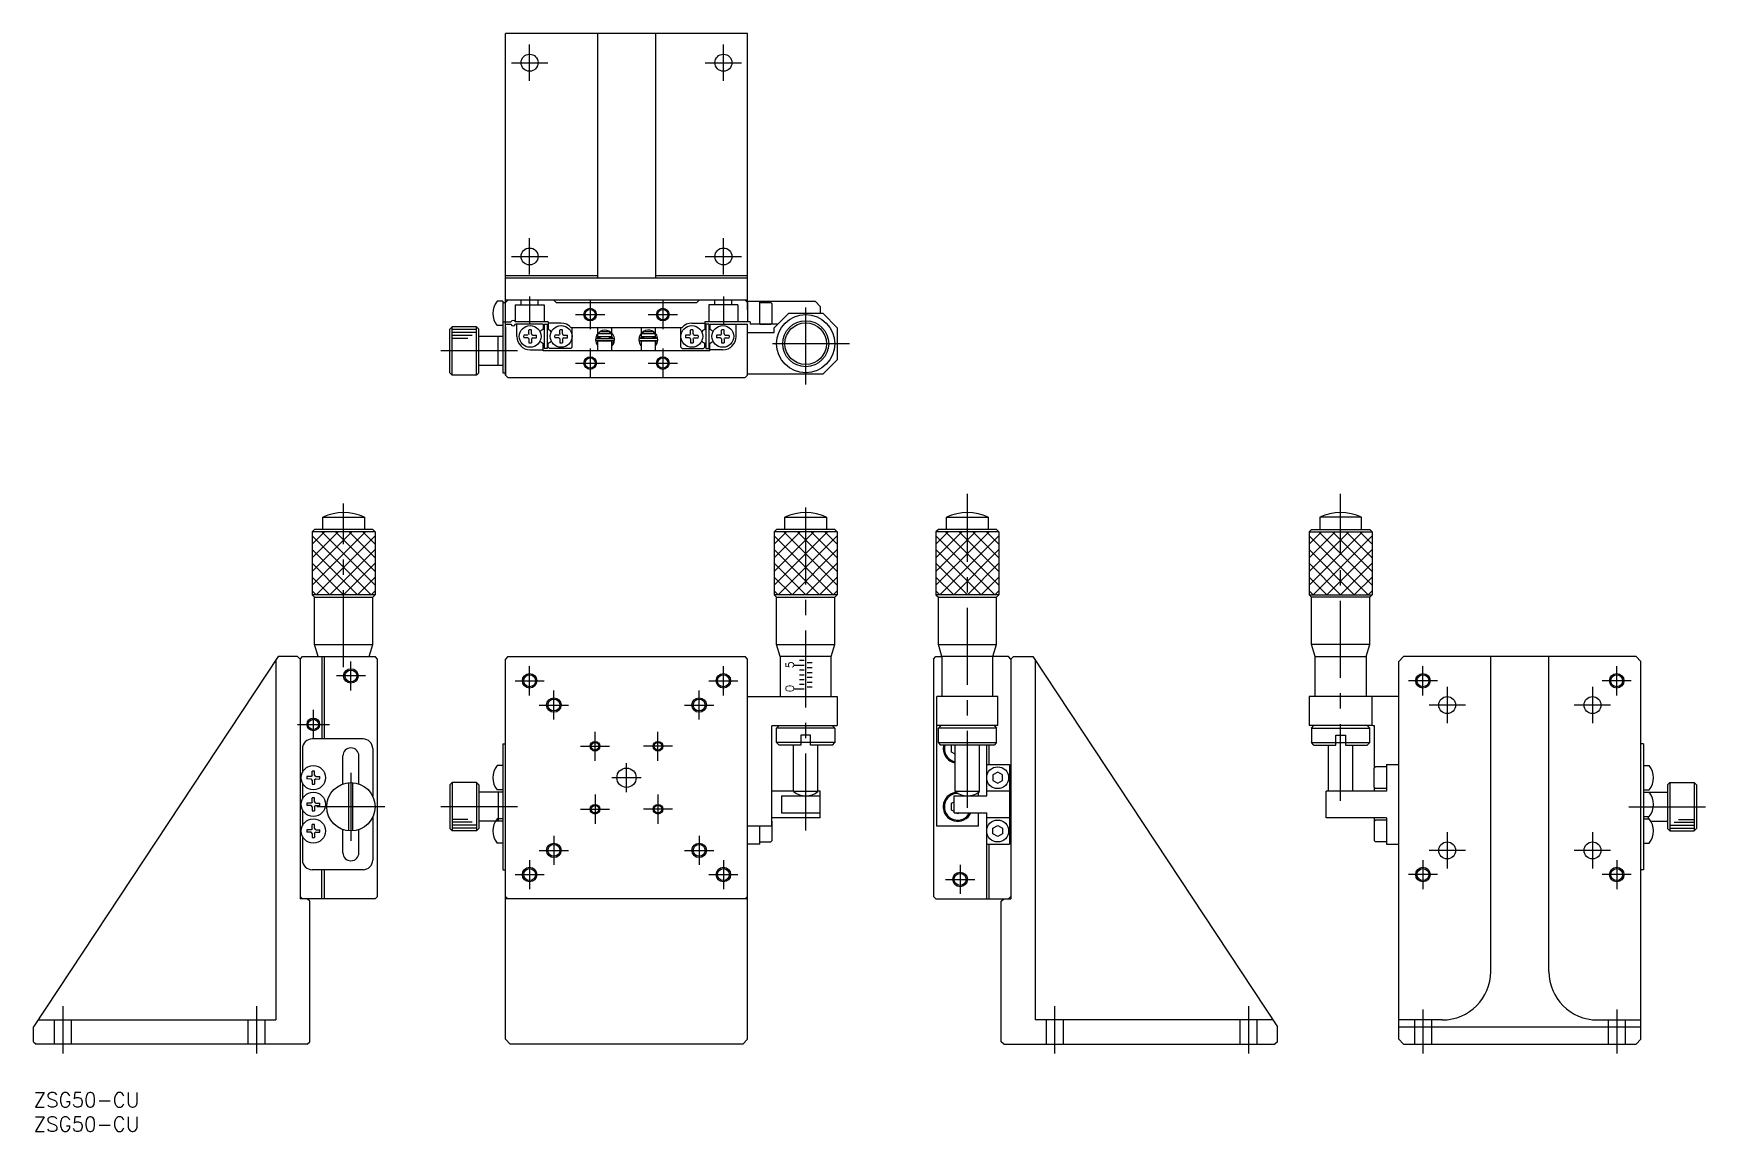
# Model space of a CAD drawing. Extents: x 0 to 347, y -8 to 219.
import ezdxf

# ---------------------------------------------------------------- set-up
doc = ezdxf.new("R2010")
doc.units = 0
doc.header["$LTSCALE"] = 0.5
doc.linetypes.add('CENTER', pattern=[50.8, 31.75, -6.35, 6.35, -6.35])
doc.linetypes.add('DASHED', pattern=[19.05, 12.7, -6.35])
for name, color, linetype in [('MSM_CENTER', 1, 'CENTER'), ('MSM_CONTINUOUS', 7, 'CONTINUOUS'), ('MSM_DASHED', 4, 'DASHED'), ('MSM_NARROW', 5, 'CONTINUOUS'), ('MSM_PART_NUMBER', 7, 'CONTINUOUS')]:
    doc.layers.add(name, color=color, linetype=linetype)
doc.styles.get("Standard").update_dxf_attribs({"font": 'txt.shx', "height": 3, "bigfont": 'bigfont.shx'})

# ---------------------------------------------------------------- blocks, each defined once
blk = doc.blocks.new('*U3')
at = {"layer": 'MSM_PART_NUMBER'}
blk.add_text('ZSG50-CU', height=3, dxfattribs=at).set_placement((0, -3))
blk = doc.blocks.new('*U4')
at = {"layer": 'MSM_PART_NUMBER'}
blk.add_text('ZSG50-CU', height=3, dxfattribs=at).set_placement((0, -8))

msp = doc.modelspace()

# ---------------------------------------------------------------- linework, layer by layer
at = {"layer": 'MSM_CENTER'}
for p, q in [((102.4, 208.84), (102.4, 216.34)), ((142.4, 208.84), (142.4, 216.34)), ((98.65, 212.59), (106.15, 212.59)), ((138.65, 212.59), (146.15, 212.59)), ((102.4, 168.84), (102.4, 176.34)), ((142.4, 168.84), (142.4, 176.34)), ((98.65, 172.59), (106.15, 172.59)), ((138.65, 172.59), (146.15, 172.59)), ((102.4, 164.35), (102.4, 158.6)), ((114.9, 163.59), (114.9, 157.59)), ((129.9, 163.59), (129.9, 157.59)), ((142.4, 164.35), (142.4, 158.6)), ((111.9, 160.59), (117.9, 160.59)), ((126.9, 160.59), (132.9, 160.59)), ((159.4, 146.19), (159.4, 162.63)), ((99.92, 153.09), (82.03, 153.09)), ((114.9, 153.59), (114.9, 147.59)), ((129.9, 153.59), (129.9, 147.59)), ((168.45, 154.59), (150.93, 154.59)), ((111.9, 150.59), (117.9, 150.59)), ((126.9, 150.59), (132.9, 150.59)), ((64, 87.83), (64, 121.57)), ((159.4, 54.1), (159.4, 123.58)), ((192.78, 58.78), (192.78, 123.58)), ((269.83, 60.21), (269.83, 123.58)), ((65.5, 83), (65.5, 89)), ((102.4, 82), (102.4, 88)), ((142.4, 82), (142.4, 88)), ((286.83, 82), (286.83, 88)), ((326.83, 82), (326.83, 88)), ((68.5, 86), (62.5, 86)), ((99.4, 85), (105.4, 85)), ((139.4, 85), (145.4, 85)), ((289.83, 85), (283.83, 85)), ((291.83, 83.75), (291.83, 76.25)), ((321.83, 83.75), (321.83, 76.25)), ((329.83, 85), (323.83, 85)), ((104.4, 80), (110.4, 80)), ((107.4, 77), (107.4, 83)), ((134.4, 80), (140.4, 80)), ((137.4, 77), (137.4, 83)), ((295.58, 80), (288.08, 80)), ((325.58, 80), (318.08, 80)), ((57.75, 73), (57.75, 79)), ((54.45, 76), (61.05, 76)), ((115.9, 68.5), (115.9, 74.5)), ((128.9, 68.5), (128.9, 74.5)), ((112.9, 71.5), (118.9, 71.5)), ((131.9, 71.5), (125.9, 71.5)), ((65.5, 66), (65.5, 52)), ((122.4, 62), (122.4, 68)), ((125.4, 65), (119.4, 65)), ((115.9, 61.5), (115.9, 55.5)), ((128.9, 61.5), (128.9, 55.5)), ((72.5, 59), (58.5, 59)), ((99.92, 59), (82.03, 59)), ((112.9, 58.5), (118.9, 58.5)), ((131.9, 58.5), (125.9, 58.5)), ((329.31, 59), (347.2, 59)), ((107.4, 53), (107.4, 47)), ((137.4, 53), (137.4, 47)), ((291.83, 53.75), (291.83, 46.25)), ((321.83, 53.75), (321.83, 46.25)), ((104.4, 50), (110.4, 50)), ((134.4, 50), (140.4, 50)), ((295.58, 50), (288.08, 50)), ((325.58, 50), (318.08, 50)), ((102.4, 48), (102.4, 42)), ((142.4, 48), (142.4, 42)), ((191.28, 47), (191.28, 41)), ((286.83, 48), (286.83, 42)), ((326.83, 48), (326.83, 42)), ((99.4, 45), (105.4, 45)), ((139.4, 45), (145.4, 45)), ((188.28, 44), (194.28, 44)), ((289.83, 45), (283.83, 45)), ((329.83, 45), (323.83, 45)), ((6, 17.85), (6, 8.09)), ((46, 17.85), (46, 8.09)), ((210.78, 17.85), (210.78, 8.09)), ((250.78, 17.85), (250.78, 8.09)), ((286.83, 17.12), (286.83, 8.09)), ((326.83, 17.12), (326.83, 8.09))]:
    msp.add_line(p, q, dxfattribs=at)
at = {"layer": 'MSM_CONTINUOUS'}
for p, q in [((97.4, 161.59), (97.4, 218.59)), ((147.4, 218.59), (97.4, 218.59)), ((116.4, 218.59), (116.4, 168.09)), ((128.4, 218.59), (128.4, 168.09)), ((147.4, 161.59), (147.4, 218.59)), ((116.4, 168.59), (97.4, 168.59)), ((147.4, 168.09), (97.4, 168.09)), ((147.4, 168.59), (128.4, 168.59)), ((96.9, 163.34), (95.67, 163.34)), ((96.9, 163.34), (96.9, 148.59)), ((147.4, 163.59), (97.4, 163.59)), ((97.9, 163.59), (97.4, 163.09)), ((107.4, 163.59), (107.9, 163.09)), ((137.4, 163.59), (136.9, 163.09)), ((146.9, 163.59), (147.4, 163.09)), ((161.4, 163.29), (147.4, 163.29)), ((147.4, 163.29), (147.4, 159.09)), ((149.9, 158.59), (149.9, 163.29)), ((162.4, 162.29), (161.4, 163.29)), ((96.9, 163.09), (97.4, 163.09)), ((97.4, 159.09), (97.4, 163.09)), ((107.9, 163.09), (136.9, 163.09)), ((149.9, 163.09), (152.2, 163.09)), ((152.5, 162.79), (152.2, 163.09)), ((152.5, 158.89), (152.5, 162.79)), ((152.9, 157.89), (155.9, 160.89)), ((155.9, 160.89), (162.9, 160.89)), ((162.4, 162.29), (162.4, 160.89)), ((165.9, 157.89), (162.9, 160.89)), ((86.4, 158.09), (85.9, 157.59)), ((85.9, 148.59), (85.9, 157.59)), ((86.4, 148.09), (86.4, 158.09)), ((91.4, 158.09), (86.4, 158.09)), ((91.4, 148.09), (91.4, 158.09)), ((91.9, 157.59), (91.4, 158.09)), ((91.9, 148.59), (91.9, 157.59)), ((96.9, 158.34), (95.67, 158.34)), ((96.9, 159.09), (98.54, 159.09)), ((97.4, 148.09), (97.4, 159.09)), ((97.4, 158.59), (98.54, 158.59)), ((97.4, 158.09), (97.4, 148.09)), ((106.2, 159.09), (99.45, 159.09)), ((105.2, 158.59), (99.45, 158.59)), ((99.75, 156.09), (99.75, 158.59)), ((102.01, 156.36), (101.17, 156.35)), ((102.22, 156.59), (102.15, 156.42)), ((102.22, 156.59), (102.24, 157.41)), ((102.77, 156.59), (102.76, 157.41)), ((102.77, 156.59), (102.84, 156.42)), ((102.98, 156.36), (102.84, 156.42)), ((102.98, 156.36), (103.82, 156.35)), ((105.2, 158.59), (105.2, 157.5)), ((105.4, 158.59), (105.4, 153.59)), ((105.4, 158.59), (106, 158.59)), ((106, 158.59), (106, 153.59)), ((106.2, 159.09), (106.2, 157.5)), ((108.9, 158.84), (106.2, 158.84)), ((108.41, 156.36), (107.57, 156.35)), ((108.41, 156.36), (108.55, 156.42)), ((108.62, 156.59), (108.55, 156.42)), ((108.62, 156.59), (108.64, 157.41)), ((109.17, 156.59), (109.16, 157.41)), ((109.17, 156.59), (109.24, 156.42)), ((109.38, 156.36), (109.24, 156.42)), ((109.38, 156.36), (110.22, 156.35)), ((133.82, 157.89), (110.98, 157.89)), ((111.2, 153.89), (111.2, 157.89)), ((116.4, 157.89), (116.4, 156.09)), ((116.97, 157.1), (116.4, 156.58)), ((119.4, 156.59), (116.4, 156.59)), ((116.45, 156.59), (116.98, 157.09)), ((116.98, 157.09), (118.81, 157.09)), ((118.81, 157.09), (119.34, 156.59)), ((119.4, 156.74), (119.4, 157.89)), ((119.4, 156.74), (119.4, 156.74)), ((119.4, 156.74), (119.4, 156.74)), ((119.4, 156.09), (119.4, 156.59)), ((125.4, 157.89), (125.4, 156.67)), ((125.4, 156.67), (125.4, 156.67)), ((125.4, 156.67), (125.4, 156.67)), ((128.4, 156.59), (125.4, 156.59)), ((125.4, 156.59), (125.4, 156.09)), ((125.45, 156.59), (125.98, 157.09)), ((125.98, 157.09), (127.81, 157.09)), ((127.81, 157.09), (128.34, 156.59)), ((128.4, 156.69), (128.4, 157.89)), ((128.4, 156.69), (128.4, 156.69)), ((128.4, 156.09), (128.4, 156.59)), ((133.6, 153.89), (133.6, 157.89)), ((135.41, 156.36), (134.57, 156.35)), ((135.41, 156.36), (135.55, 156.42)), ((135.62, 156.59), (135.55, 156.42)), ((135.62, 156.59), (135.64, 157.41)), ((135.9, 158.84), (138.6, 158.84)), ((136.17, 156.59), (136.16, 157.41)), ((136.17, 156.59), (136.24, 156.42)), ((136.38, 156.36), (136.24, 156.42)), ((136.38, 156.36), (137.22, 156.35)), ((147.9, 159.09), (138.6, 159.09)), ((138.6, 159.09), (138.6, 157.5)), ((138.8, 158.59), (138.8, 153.59)), ((139.4, 158.59), (138.8, 158.59)), ((139.4, 158.59), (139.4, 153.59)), ((139.6, 158.59), (147.4, 158.59)), ((139.6, 158.59), (139.6, 157.5)), ((141.81, 156.36), (140.97, 156.35)), ((141.81, 156.36), (141.95, 156.42)), ((142.02, 156.59), (141.95, 156.42)), ((142.02, 156.59), (142.04, 157.41)), ((142.57, 156.59), (142.56, 157.41)), ((142.57, 156.59), (142.64, 156.42)), ((142.78, 156.36), (142.64, 156.42)), ((142.78, 156.36), (143.62, 156.35)), ((145.05, 156.09), (145.05, 158.59)), ((147.4, 148.09), (147.4, 158.59)), ((147.4, 156.89), (152.9, 156.89)), ((147.9, 159.09), (147.9, 158.59)), ((153.6, 158.59), (147.9, 158.59)), ((149.9, 158.59), (152.2, 158.59)), ((152.5, 158.89), (152.2, 158.59)), ((152.9, 156.89), (152.9, 157.89)), ((165.9, 157.89), (165.9, 151.29)), ((96.9, 156.09), (91.9, 156.09)), ((95.9, 150.09), (95.9, 156.09)), ((102.01, 155.81), (101.17, 155.83)), ((102.01, 155.81), (102.15, 155.75)), ((102.22, 155.59), (102.15, 155.75)), ((102.22, 155.59), (102.24, 154.76)), ((102.5, 153.34), (105.2, 153.34)), ((102.77, 155.59), (102.76, 154.76)), ((102.77, 155.59), (102.84, 155.75)), ((102.98, 155.81), (102.84, 155.75)), ((102.98, 155.81), (103.82, 155.83)), ((105.2, 153.09), (105.2, 154.67)), ((139.6, 153.09), (105.2, 153.09)), ((106, 153.59), (105.4, 153.59)), ((106.2, 153.89), (106.2, 154.67)), ((106.5, 153.59), (106.2, 153.89)), ((110.9, 153.59), (106.5, 153.59)), ((108.41, 155.81), (107.57, 155.83)), ((108.41, 155.81), (108.55, 155.75)), ((108.62, 155.59), (108.55, 155.75)), ((108.62, 155.59), (108.64, 154.76)), ((109.17, 155.59), (109.16, 154.76)), ((109.17, 155.59), (109.24, 155.75)), ((109.38, 155.81), (109.24, 155.75)), ((109.38, 155.81), (110.22, 155.83)), ((110.9, 153.59), (111.2, 153.89)), ((116.01, 155.4), (116.02, 155.3)), ((116.15, 154.72), (116.15, 154.72)), ((116.15, 154.72), (116.15, 154.71)), ((116.15, 154.71), (116.15, 154.71)), ((116.15, 154.71), (116.15, 154.71)), ((116.15, 154.71), (116.15, 154.71)), ((116.15, 154.71), (116.15, 154.71)), ((116.15, 154.71), (116.15, 154.7)), ((116.15, 154.7), (116.15, 154.7)), ((116.15, 154.7), (116.17, 154.66)), ((116.17, 154.66), (116.17, 154.66)), ((116.17, 154.66), (116.17, 154.66)), ((116.17, 154.66), (116.17, 154.66)), ((116.17, 154.66), (116.19, 154.6)), ((119.71, 155.62), (116.21, 155.62)), ((116.21, 155.22), (119.71, 155.22)), ((116.4, 156.09), (119.4, 156.09)), ((119.4, 155.09), (116.4, 155.09)), ((116.4, 155.09), (116.4, 153.09)), ((116.42, 155.62), (116.56, 156.09)), ((116.45, 155.09), (116.42, 155.22)), ((116.48, 155.89), (116.9, 155.89)), ((116.56, 155.09), (116.81, 155.22)), ((116.9, 156.09), (116.9, 155.62)), ((116.9, 155.22), (116.9, 155.09)), ((118.9, 155.62), (118.9, 156.09)), ((118.9, 155.89), (119.4, 155.89)), ((118.9, 155.09), (118.9, 155.22)), ((119.11, 155.22), (119.36, 155.09)), ((119.36, 156.09), (119.5, 155.62)), ((119.4, 155.89), (119.4, 156.01)), ((119.4, 153.09), (119.4, 155.09)), ((119.4, 155.02), (119.4, 154.84)), ((119.41, 154.79), (119.4, 154.8)), ((119.4, 154.8), (119.4, 154.8)), ((119.75, 154.65), (119.4, 154.79)), ((119.4, 154.1), (119.75, 154.66)), ((119.42, 154.78), (119.41, 154.79)), ((119.41, 154.79), (119.41, 154.79)), ((119.43, 154.78), (119.42, 154.78)), ((119.44, 154.77), (119.43, 154.78)), ((119.45, 154.76), (119.44, 154.77)), ((119.46, 154.76), (119.45, 154.76)), ((119.47, 154.75), (119.46, 154.76)), ((119.49, 154.75), (119.47, 154.75)), ((119.5, 154.74), (119.49, 154.75)), ((119.51, 154.73), (119.5, 154.74)), ((119.53, 154.73), (119.51, 154.73)), ((119.54, 154.72), (119.53, 154.73)), ((119.56, 154.71), (119.54, 154.72)), ((119.57, 154.71), (119.56, 154.71)), ((119.59, 154.7), (119.57, 154.71)), ((119.6, 154.7), (119.59, 154.7)), ((119.61, 154.69), (119.6, 154.7)), ((119.63, 154.69), (119.61, 154.69)), ((119.64, 154.68), (119.63, 154.69)), ((119.65, 154.68), (119.64, 154.68)), ((119.67, 154.67), (119.65, 154.68)), ((119.68, 154.67), (119.67, 154.67)), ((119.69, 154.66), (119.68, 154.67)), ((119.7, 154.66), (119.69, 154.66)), ((119.71, 154.66), (119.7, 154.66)), ((119.72, 154.66), (119.71, 154.66)), ((119.73, 154.66), (119.72, 154.66)), ((119.73, 154.65), (119.73, 154.66)), ((119.74, 154.65), (119.73, 154.65)), ((119.76, 155.19), (119.74, 155.23)), ((119.74, 155.23), (119.74, 155.23)), ((119.75, 154.65), (119.74, 154.65)), ((119.75, 154.66), (119.91, 155.4)), ((119.75, 154.66), (119.77, 154.69)), ((119.76, 154.66), (119.75, 154.66)), ((119.75, 154.66), (119.75, 154.66)), ((119.75, 154.66), (119.75, 154.65)), ((119.75, 154.65), (119.75, 154.65)), ((119.77, 155.16), (119.76, 155.19)), ((119.78, 155.13), (119.77, 155.16)), ((119.77, 154.69), (119.78, 154.72)), ((119.79, 155.1), (119.78, 155.13)), ((119.78, 154.72), (119.79, 154.75)), ((119.8, 155.06), (119.79, 155.1)), ((119.79, 154.75), (119.8, 154.79)), ((119.8, 155.03), (119.8, 155.06)), ((119.81, 154.99), (119.8, 155.03)), ((119.8, 154.82), (119.81, 154.86)), ((119.8, 154.79), (119.8, 154.82)), ((119.81, 154.96), (119.81, 154.99)), ((119.81, 154.92), (119.81, 154.96)), ((119.81, 154.89), (119.81, 154.92)), ((119.81, 154.86), (119.81, 154.89)), ((124.96, 155.41), (124.96, 155.31)), ((125.09, 154.73), (125.09, 154.73)), ((125.09, 154.73), (125.09, 154.72)), ((125.09, 154.72), (125.09, 154.72)), ((125.09, 154.72), (125.09, 154.72)), ((125.09, 154.72), (125.09, 154.72)), ((125.09, 154.72), (125.09, 154.72)), ((125.09, 154.72), (125.09, 154.72)), ((125.09, 154.72), (125.09, 154.71)), ((125.09, 154.71), (125.11, 154.67)), ((125.11, 154.68), (125.11, 154.67)), ((125.11, 154.67), (125.11, 154.67)), ((125.11, 154.67), (125.11, 154.67)), ((125.11, 154.67), (125.11, 154.67)), ((125.11, 154.67), (125.14, 154.62)), ((128.65, 155.64), (125.15, 155.64)), ((125.15, 155.24), (128.65, 155.24)), ((125.37, 155.64), (125.5, 156.09)), ((125.39, 155.09), (125.37, 155.24)), ((125.4, 155.07), (125.39, 155.09)), ((125.4, 156.09), (128.4, 156.09)), ((128.4, 155.09), (125.4, 155.09)), ((125.4, 155.09), (125.4, 153.09)), ((125.42, 155.89), (125.9, 155.89)), ((125.5, 155.09), (125.76, 155.24)), ((125.9, 156.09), (125.9, 155.64)), ((125.9, 155.24), (125.9, 155.09)), ((127.9, 155.64), (127.9, 156.09)), ((127.9, 155.89), (128.4, 155.89)), ((127.9, 155.09), (127.9, 155.24)), ((128.05, 155.24), (128.31, 155.09)), ((128.31, 156.09), (128.44, 155.64)), ((128.4, 153.09), (128.4, 155.09)), ((128.41, 154.77), (128.4, 154.77)), ((128.69, 154.66), (128.4, 154.76)), ((128.4, 154.18), (128.7, 154.67)), ((128.42, 154.76), (128.41, 154.77)), ((128.43, 154.75), (128.42, 154.76)), ((128.45, 154.75), (128.43, 154.75)), ((128.46, 154.74), (128.45, 154.75)), ((128.48, 154.73), (128.46, 154.74)), ((128.49, 154.73), (128.48, 154.73)), ((128.5, 154.72), (128.49, 154.73)), ((128.52, 154.72), (128.5, 154.72)), ((128.53, 154.71), (128.52, 154.72)), ((128.55, 154.7), (128.53, 154.71)), ((128.56, 154.7), (128.55, 154.7)), ((128.58, 154.69), (128.56, 154.7)), ((128.59, 154.69), (128.58, 154.69)), ((128.6, 154.68), (128.59, 154.69)), ((128.62, 154.68), (128.6, 154.68)), ((128.63, 154.68), (128.62, 154.68)), ((128.64, 154.67), (128.63, 154.68)), ((128.65, 154.67), (128.64, 154.67)), ((128.66, 154.67), (128.65, 154.67)), ((128.67, 154.67), (128.66, 154.67)), ((128.68, 154.67), (128.67, 154.67)), ((128.68, 154.66), (128.68, 154.67)), ((128.69, 154.66), (128.68, 154.66)), ((128.7, 155.2), (128.69, 155.24)), ((128.69, 155.24), (128.69, 155.24)), ((128.7, 154.67), (128.69, 154.67)), ((128.69, 154.67), (128.69, 154.67)), ((128.69, 154.67), (128.69, 154.66)), ((128.7, 154.67), (128.85, 155.41)), ((128.71, 155.17), (128.7, 155.2)), ((128.7, 154.67), (128.71, 154.7)), ((128.7, 154.67), (128.7, 154.67)), ((128.72, 155.14), (128.71, 155.17)), ((128.71, 154.7), (128.72, 154.73)), ((128.73, 155.11), (128.72, 155.14)), ((128.72, 154.73), (128.73, 154.76)), ((128.74, 155.07), (128.73, 155.11)), ((128.73, 154.76), (128.74, 154.8)), ((128.75, 155.04), (128.74, 155.07)), ((128.74, 154.83), (128.75, 154.87)), ((128.74, 154.8), (128.74, 154.83)), ((128.75, 155), (128.75, 155.04)), ((128.75, 154.97), (128.75, 155)), ((128.75, 154.94), (128.75, 154.97)), ((128.75, 154.9), (128.75, 154.94)), ((128.75, 154.87), (128.75, 154.9)), ((133.9, 153.59), (133.6, 153.89)), ((133.9, 153.59), (138.3, 153.59)), ((135.41, 155.81), (134.57, 155.83)), ((135.41, 155.81), (135.55, 155.75)), ((135.62, 155.59), (135.55, 155.75)), ((135.62, 155.59), (135.64, 154.76)), ((136.17, 155.59), (136.16, 154.76)), ((136.17, 155.59), (136.24, 155.75)), ((136.38, 155.81), (136.24, 155.75)), ((136.38, 155.81), (137.22, 155.83)), ((138.6, 153.89), (138.3, 153.59)), ((138.6, 153.89), (138.6, 154.67)), ((138.8, 153.59), (139.4, 153.59)), ((139.6, 153.09), (139.6, 154.67)), ((142.3, 153.34), (139.6, 153.34)), ((141.81, 155.81), (140.97, 155.83)), ((141.81, 155.81), (141.95, 155.75)), ((142.02, 155.59), (141.95, 155.75)), ((142.02, 155.59), (142.04, 154.76)), ((142.57, 155.59), (142.56, 154.76)), ((142.57, 155.59), (142.64, 155.75)), ((142.78, 155.81), (142.64, 155.75)), ((142.78, 155.81), (143.62, 155.83)), ((96.9, 150.09), (91.9, 150.09)), ((165.9, 151.29), (162.9, 148.29)), ((85.9, 148.59), (86.4, 148.09)), ((91.4, 148.09), (86.4, 148.09)), ((91.4, 148.09), (91.9, 148.59)), ((96.9, 148.59), (97.4, 148.59)), ((97.4, 148.09), (97.9, 147.59)), ((97.9, 147.59), (146.9, 147.59)), ((147.4, 148.09), (146.9, 147.59)), ((162.9, 148.29), (147.4, 148.29)), ((59.7, 116.25), (59.7, 118.75)), ((59.7, 118.75), (68.3, 118.75)), ((68.3, 118.75), (68.3, 116.25)), ((155.1, 118.75), (163.7, 118.75)), ((155.1, 116.25), (155.1, 118.75)), ((163.7, 118.75), (163.7, 116.25)), ((188.48, 118.75), (197.08, 118.75)), ((188.48, 116.25), (188.48, 118.75)), ((197.08, 118.75), (197.08, 116.25)), ((274.13, 118.75), (265.53, 118.75)), ((265.53, 118.75), (265.53, 116.25)), ((274.13, 116.25), (274.13, 118.75)), ((58, 116.25), (57.5, 115.75)), ((57.5, 115.75), (57.5, 102.75)), ((70.5, 115.75), (57.5, 115.75)), ((70, 116.25), (58, 116.25)), ((70.5, 115.75), (70, 116.25)), ((70.5, 115.75), (70.5, 102.75)), ((153.4, 116.25), (152.9, 115.75)), ((165.9, 115.75), (152.9, 115.75)), ((152.9, 115.75), (152.9, 102.75)), ((165.4, 116.25), (153.4, 116.25)), ((165.9, 115.75), (165.4, 116.25)), ((165.9, 115.75), (165.9, 102.75)), ((186.78, 116.25), (186.28, 115.75)), ((199.28, 115.75), (186.28, 115.75)), ((186.28, 115.75), (186.28, 102.75)), ((198.78, 116.25), (186.78, 116.25)), ((199.28, 115.75), (198.78, 116.25)), ((199.28, 115.75), (199.28, 102.75)), ((263.33, 115.75), (263.83, 116.25)), ((263.33, 115.75), (263.33, 102.75)), ((263.33, 115.75), (276.33, 115.75)), ((263.83, 116.25), (275.83, 116.25)), ((275.83, 116.25), (276.33, 115.75)), ((276.33, 115.75), (276.33, 102.75)), ((57.5, 102.75), (58, 102.25)), ((70.5, 102.75), (57.5, 102.75)), ((58, 92.5), (58, 102.25)), ((58, 102.25), (70, 102.25)), ((70, 102.25), (70.5, 102.75)), ((70.04, 92.5), (70.04, 102.25)), ((165.9, 102.75), (152.9, 102.75)), ((152.9, 102.75), (153.4, 102.25)), ((153.4, 92.5), (153.4, 102.25)), ((153.4, 102.25), (165.4, 102.25)), ((165.4, 102.25), (165.9, 102.75)), ((165.43, 92.5), (165.43, 102.25)), ((199.28, 102.75), (186.28, 102.75)), ((186.28, 102.75), (186.78, 102.25)), ((186.78, 102.25), (198.78, 102.25)), ((186.78, 92.5), (186.78, 102.25)), ((198.78, 102.25), (199.28, 102.75)), ((198.81, 92.5), (198.81, 102.25)), ((263.83, 102.25), (263.33, 102.75)), ((263.33, 102.75), (276.33, 102.75)), ((263.8, 92.5), (263.8, 102.25)), ((275.83, 102.25), (263.83, 102.25)), ((276.33, 102.75), (275.83, 102.25)), ((275.83, 92.5), (275.83, 102.25)), ((58, 92.5), (70, 92.5)), ((58.75, 90), (58, 92.5)), ((69.25, 90), (70, 92.5)), ((153.4, 92.5), (165.4, 92.5)), ((154.15, 90), (153.4, 92.5)), ((164.65, 90), (165.4, 92.5)), ((186.78, 92.5), (198.78, 92.5)), ((187.53, 90), (186.78, 92.5)), ((198.03, 90), (198.78, 92.5)), ((275.83, 92.5), (263.83, 92.5)), ((264.58, 90), (263.83, 92.5)), ((275.08, 90), (275.83, 92.5)), ((50.5, 90), (0, 13.56)), ((50, 89.24), (50, 15)), ((54.5, 90), (50.5, 90)), ((55, 89.5), (54.5, 90)), ((55, 89.5), (55.5, 90)), ((55, 89.5), (55, 40)), ((55.5, 90), (70.5, 90)), ((59.5, 90), (59.5, 73)), ((60, 90), (60, 73)), ((71, 89.5), (70.5, 90)), ((71, 40.5), (71, 89.5)), ((97.9, 90), (97.4, 89.5)), ((97.4, 40.5), (97.4, 89.5)), ((97.4, 11), (97.4, 89)), ((97.9, 90), (146.9, 90)), ((98.4, 90), (146.4, 90)), ((147.4, 89.5), (146.9, 90)), ((147.4, 40.5), (147.4, 89.5)), ((147.4, 11), (147.4, 89)), ((164.65, 90), (154.15, 90)), ((154.15, 90), (154.15, 81.75)), ((157.1, 88.25), (159.1, 88.25)), ((158.1, 89.25), (159.1, 89.25)), ((158.1, 87.25), (159.1, 87.25)), ((159.4, 81.75), (159.4, 89.75)), ((159.7, 88.75), (160.7, 88.75)), ((159.7, 87.75), (160.7, 87.75)), ((164.65, 81.75), (164.65, 90)), ((185.78, 89.5), (186.28, 90)), ((185.78, 89.5), (185.78, 40.5)), ((186.28, 90), (187.53, 90)), ((198.03, 90), (187.53, 90)), ((187.53, 90), (187.53, 81.75)), ((198.03, 81.75), (198.03, 90)), ((201.28, 90), (198.03, 90)), ((201.78, 89.5), (201.28, 90)), ((201.78, 89.5), (202.28, 90)), ((201.78, 89.5), (201.78, 40)), ((202.28, 90), (206.28, 90)), ((206.28, 90), (256.78, 13.56)), ((206.78, 89.24), (206.78, 15)), ((264.58, 81.75), (264.58, 90)), ((264.58, 90), (275.08, 90)), ((275.08, 90), (275.08, 81.75)), ((281.83, 89), (282.83, 90)), ((281.83, 11), (281.83, 89)), ((330.83, 90), (282.83, 90)), ((300.83, 25), (300.83, 90)), ((312.83, 25), (312.83, 90)), ((330.83, 90), (331.83, 89)), ((331.83, 11), (331.83, 89)), ((158.1, 86.25), (159.1, 86.25)), ((158.1, 85.25), (159.1, 85.25)), ((159.1, 84.25), (158.1, 84.25)), ((159.7, 86.75), (160.7, 86.75)), ((159.7, 85.75), (160.7, 85.75)), ((159.7, 84.75), (160.7, 84.75)), ((159.7, 83.75), (160.7, 83.75)), ((147.4, 81.75), (165.9, 81.75)), ((159.1, 83.25), (157.1, 83.25)), ((165.9, 81.75), (165.9, 75.75)), ((199.08, 81.75), (186.48, 81.75)), ((186.48, 55), (186.48, 81.75)), ((199.08, 75.75), (199.08, 81.75)), ((263.33, 81.75), (263.33, 75.75)), ((281.83, 81.75), (263.33, 81.75)), ((276.33, 75.75), (276.33, 81.75)), ((68, 73), (57.5, 73)), ((152.4, 55), (152.4, 75.71)), ((152.9, 75.75), (165.9, 75.75)), ((153.9, 75.75), (153.4, 75.25)), ((165.4, 75.25), (153.4, 75.25)), ((153.4, 72.25), (153.4, 75.25)), ((158.4, 73.75), (158.4, 71.75)), ((160.4, 73.75), (158.4, 73.75)), ((160.4, 71.75), (160.4, 73.75)), ((165.4, 75.25), (164.9, 75.75)), ((165.4, 75.25), (165.4, 72.25)), ((199.08, 75.75), (186.48, 75.75)), ((187.28, 75.75), (186.78, 75.25)), ((198.78, 75.25), (186.78, 75.25)), ((186.78, 72.25), (186.78, 75.25)), ((198.28, 75.75), (198.78, 75.25)), ((198.78, 72.25), (198.78, 75.25)), ((276.33, 75.75), (263.33, 75.75)), ((263.83, 75.25), (264.33, 75.75)), ((263.83, 75.25), (263.83, 72.25)), ((263.83, 75.25), (275.83, 75.25)), ((268.83, 71.75), (268.83, 73.75)), ((268.83, 73.75), (270.83, 73.75)), ((270.83, 73.75), (270.83, 71.75)), ((275.33, 75.75), (275.83, 75.25)), ((275.83, 72.25), (275.83, 75.25)), ((276.83, 67.05), (276.83, 75.71)), ((55.5, 71), (55.5, 66.09)), ((63.85, 63.65), (63.85, 69.5)), ((67.15, 63.79), (67.15, 69.5)), ((70, 71), (70, 61.18)), ((96.9, 72), (96.9, 46)), ((96.9, 72), (97.4, 72)), ((165.4, 72.25), (153.4, 72.25)), ((153.9, 71.75), (153.4, 72.25)), ((158.4, 71.75), (153.9, 71.75)), ((156.9, 62.13), (156.9, 71.75)), ((164.9, 71.75), (160.4, 71.75)), ((161.9, 62.13), (161.9, 71.75)), ((164.9, 71.75), (165.4, 72.25)), ((186.78, 72.25), (198.78, 72.25)), ((187.28, 71.75), (186.78, 72.25)), ((198.28, 71.75), (187.28, 71.75)), ((189.53, 71.72), (189.58, 71.75)), ((189.53, 70.28), (189.53, 71.72)), ((190.28, 69.85), (189.53, 70.28)), ((190.28, 62.13), (190.28, 71.75)), ((195.28, 62.13), (195.28, 71.75)), ((196.78, 61.25), (196.78, 71.75)), ((197.28, 67.75), (197.28, 71.75)), ((198.78, 72.25), (198.28, 71.75)), ((264.33, 71.75), (263.83, 72.25)), ((263.83, 72.25), (275.83, 72.25)), ((264.33, 71.75), (268.83, 71.75)), ((267.33, 62.25), (267.33, 71.75)), ((270.83, 71.75), (275.33, 71.75)), ((272.33, 62.25), (272.33, 71.75)), ((275.33, 71.75), (275.83, 72.25)), ((332.33, 72), (331.83, 72)), ((332.33, 72), (332.33, 46)), ((57.48, 65.5), (57.49, 66.32)), ((58.02, 65.5), (58.01, 66.32)), ((96.9, 67.5), (95.67, 67.5)), ((196.78, 67.75), (201.48, 67.75)), ((199.03, 66.15), (198.03, 65.58)), ((200.03, 65.58), (199.03, 66.15)), ((201.48, 67.75), (201.48, 51.25)), ((277.03, 67.25), (276.73, 66.95)), ((276.73, 63.05), (276.73, 66.95)), ((279.33, 67.25), (277.03, 67.25)), ((279.33, 67.75), (281.83, 67.75)), ((279.33, 67.75), (279.33, 62.25)), ((332.33, 67.5), (333.55, 67.5)), ((55.5, 63.91), (55.5, 60.59)), ((57.27, 65.27), (56.43, 65.26)), ((57.27, 64.73), (56.43, 64.74)), ((57.27, 65.27), (57.4, 65.33)), ((57.27, 64.73), (57.4, 64.67)), ((57.48, 65.5), (57.4, 65.33)), ((57.48, 64.5), (57.4, 64.67)), ((57.48, 64.5), (57.49, 63.68)), ((58.02, 64.5), (58.01, 63.68)), ((58.02, 65.5), (58.1, 65.33)), ((58.02, 64.5), (58.1, 64.67)), ((58.23, 65.27), (58.1, 65.33)), ((58.23, 64.73), (58.1, 64.67)), ((58.23, 65.27), (59.07, 65.26)), ((58.23, 64.73), (59.07, 64.74)), ((65.1, 54.02), (65.1, 63.98)), ((65.9, 54.02), (65.9, 63.98)), ((85.9, 63.5), (86.4, 64)), ((85.9, 63.5), (85.9, 54.5)), ((91.4, 64), (86.4, 64)), ((86.4, 64), (86.4, 54)), ((91.4, 64), (91.4, 54)), ((91.4, 64), (91.9, 63.5)), ((91.9, 63.5), (91.9, 54.5)), ((96.9, 62.5), (95.67, 62.5)), ((198.03, 65.58), (198.03, 64.42)), ((198.03, 64.42), (199.03, 63.85)), ((199.03, 63.85), (200.03, 64.42)), ((200.03, 64.42), (200.03, 65.58)), ((276.73, 63.05), (277.03, 62.75)), ((276.83, 62.25), (276.83, 62.95)), ((279.33, 62.75), (277.03, 62.75)), ((332.33, 62.5), (333.55, 62.5)), ((337.83, 64), (337.33, 63.5)), ((337.33, 63.5), (337.33, 54.5)), ((337.83, 64), (342.83, 64)), ((337.83, 64), (337.83, 54)), ((343.33, 63.5), (342.83, 64)), ((342.83, 64), (342.83, 54)), ((343.33, 63.5), (343.33, 54.5)), ((57.27, 59.77), (56.43, 59.76)), ((57.27, 59.23), (56.43, 59.24)), ((57.27, 59.77), (57.4, 59.83)), ((57.27, 59.23), (57.4, 59.17)), ((57.48, 60), (57.4, 59.83)), ((57.48, 59), (57.4, 59.17)), ((57.48, 60), (57.49, 60.82)), ((58.02, 60), (58.01, 60.82)), ((58.02, 60), (58.1, 59.83)), ((58.02, 59), (58.1, 59.17)), ((58.23, 59.77), (58.1, 59.83)), ((58.23, 59.23), (58.1, 59.17)), ((58.23, 59.77), (59.07, 59.76)), ((58.23, 59.23), (59.07, 59.24)), ((96.9, 62), (91.9, 62)), ((95.9, 62), (95.9, 56)), ((156.9, 62.25), (152.4, 62.25)), ((154.4, 61.25), (162.4, 61.25)), ((154.4, 61.25), (154.4, 57.75)), ((161.9, 62.13), (156.9, 62.13)), ((162.4, 62.25), (161.9, 62.25)), ((162.4, 56.75), (162.4, 62.25)), ((189.53, 59.72), (190.03, 60.01)), ((189.53, 58.28), (189.53, 59.72)), ((190.03, 61.25), (196.78, 61.25)), ((190.03, 57.75), (190.03, 61.25)), ((195.28, 62.13), (190.28, 62.13)), ((195.08, 61.25), (195.08, 61.98)), ((201.48, 62.25), (196.78, 62.25)), ((266.83, 56.75), (266.83, 62.25)), ((279.33, 62.25), (266.83, 62.25)), ((332.33, 62), (337.33, 62)), ((332.33, 62), (333.55, 62)), ((55.5, 58.41), (55.5, 55.09)), ((57.48, 59), (57.49, 58.18)), ((58.02, 59), (58.01, 58.18)), ((70, 56.82), (70, 48)), ((96.9, 56), (91.9, 56)), ((96.9, 56.5), (95.67, 56.5)), ((162.4, 56.75), (152.4, 56.75)), ((152.4, 56.05), (152.5, 55.95)), ((152.5, 52.05), (152.5, 55.95)), ((154.4, 57.75), (162.4, 57.75)), ((190.03, 57.99), (189.53, 58.28)), ((190.03, 57.75), (196.78, 57.75)), ((190.78, 57.56), (190.44, 57.75)), ((191.11, 57.75), (190.78, 57.56)), ((195.08, 55), (195.08, 57.75)), ((196.78, 40), (196.78, 57.75)), ((201.48, 56.75), (196.78, 56.75)), ((279.33, 56.75), (266.83, 56.75)), ((276.73, 55.95), (277.03, 56.25)), ((276.73, 55.95), (276.73, 52.05)), ((276.83, 56.05), (276.83, 56.75)), ((279.33, 56.25), (277.03, 56.25)), ((279.33, 56.75), (279.33, 51.25)), ((332.33, 57), (333.55, 57)), ((332.33, 56.5), (333.55, 56.5)), ((333.33, 57), (333.33, 56.5)), ((333.9, 56), (337.33, 56)), ((55.5, 52.91), (55.5, 48)), ((57.27, 54.27), (56.43, 54.26)), ((57.27, 53.73), (56.43, 53.74)), ((57.27, 54.27), (57.4, 54.33)), ((57.27, 53.73), (57.4, 53.67)), ((57.48, 54.5), (57.4, 54.33)), ((57.48, 53.5), (57.4, 53.67)), ((57.48, 54.5), (57.49, 55.32)), ((57.48, 53.5), (57.49, 52.68)), ((58.02, 54.5), (58.01, 55.32)), ((58.02, 53.5), (58.01, 52.68)), ((58.02, 54.5), (58.1, 54.33)), ((58.02, 53.5), (58.1, 53.67)), ((58.23, 54.27), (58.1, 54.33)), ((58.23, 53.73), (58.1, 53.67)), ((58.23, 54.27), (59.07, 54.26)), ((58.23, 53.73), (59.07, 53.74)), ((63.85, 49.5), (63.85, 54.35)), ((67.15, 49.5), (67.15, 54.21)), ((86.4, 54), (85.9, 54.5)), ((91.4, 54), (86.4, 54)), ((91.9, 54.5), (91.4, 54)), ((152.4, 55), (147.4, 55)), ((149.9, 51.25), (149.9, 55)), ((195.08, 55), (186.48, 55)), ((198.03, 54.58), (199.03, 55.15)), ((198.03, 53.42), (198.03, 54.58)), ((199.03, 52.85), (198.03, 53.42)), ((199.03, 55.15), (200.03, 54.58)), ((200.03, 53.42), (199.03, 52.85)), ((200.03, 54.58), (200.03, 53.42)), ((337.33, 54.5), (337.83, 54)), ((337.83, 54), (342.83, 54)), ((342.83, 54), (343.33, 54.5)), ((96.9, 51.5), (95.67, 51.5)), ((149.9, 51.25), (147.4, 51.25)), ((149.9, 51.75), (152.2, 51.75)), ((152.5, 52.05), (152.2, 51.75)), ((196.78, 51.25), (201.48, 51.25)), ((197.28, 40), (197.28, 51.25)), ((277.03, 51.75), (276.73, 52.05)), ((279.33, 51.75), (277.03, 51.75)), ((279.33, 51.25), (281.83, 51.25)), ((332.33, 51.5), (333.55, 51.5)), ((68, 46), (57.5, 46)), ((59.5, 40), (59.5, 46)), ((60, 46), (60, 40)), ((96.9, 46), (97.4, 46)), ((332.33, 46), (331.83, 46)), ((55, 40.5), (55.5, 40)), ((70.5, 40), (55, 40)), ((57, 39.5), (56.5, 40)), ((57, 10.5), (57, 39.5)), ((71, 40.5), (70.5, 40)), ((97.4, 40.5), (97.9, 40)), ((147.4, 40), (97.4, 40)), ((146.9, 40), (97.9, 40)), ((146.9, 40), (147.4, 40.5)), ((185.78, 40.5), (186.28, 40)), ((186.28, 40), (201.78, 40)), ((199.78, 39.5), (200.28, 40)), ((199.78, 10.5), (199.78, 39.5)), ((201.28, 40), (201.78, 40.5)), ((0.95, 15), (50, 15)), ((255.82, 15), (206.78, 15)), ((290.83, 15), (281.83, 15)), ((322.83, 15), (331.83, 15)), ((0, 10.5), (0, 13.56)), ((0, 10.5), (0.5, 10)), ((56.5, 10), (57, 10.5)), ((97.4, 11), (98.4, 10)), ((146.4, 10), (147.4, 11)), ((200.28, 10), (199.78, 10.5)), ((256.78, 10.5), (256.28, 10)), ((256.78, 10.5), (256.78, 13.56)), ((281.83, 13.56), (331.83, 13.56)), ((282.83, 10), (281.83, 11)), ((331.83, 11), (330.83, 10)), ((56.5, 10), (0.5, 10)), ((146.4, 10), (98.4, 10)), ((200.28, 10), (256.28, 10)), ((282.83, 10), (330.83, 10))]:
    msp.add_line(p, q, dxfattribs=at)
for centre, radius in [((102.4, 212.59), 1.75), ((142.4, 212.59), 1.75), ((102.4, 172.59), 1.75), ((142.4, 172.59), 1.75), ((114.9, 160.59), 1.06), ((129.9, 160.59), 1.06), ((159.4, 154.59), 6), ((102.5, 156.09), 2.25), ((108.9, 156.09), 2.25), ((135.9, 156.09), 2.25), ((142.3, 156.09), 2.25), ((159.4, 154.59), 4.75), ((159.4, 154.59), 4.3), ((114.9, 150.59), 1.06), ((129.9, 150.59), 1.06), ((65.5, 86), 1.23), ((102.4, 85), 1.23), ((142.4, 85), 1.23), ((286.83, 85), 1.23), ((326.83, 85), 1.23), ((107.4, 80), 1.23), ((137.4, 80), 1.23), ((291.83, 80), 1.75), ((321.83, 80), 1.75), ((57.75, 76), 1.06), ((115.9, 71.5), 0.783), ((128.9, 71.5), 0.783), ((57.75, 65), 2.5), ((122.4, 65), 2), ((199.03, 65), 2.25), ((65.5, 59), 5), ((57.75, 59.5), 2.5), ((115.9, 58.5), 0.783), ((128.9, 58.5), 0.783), ((57.75, 54), 2.5), ((199.03, 54), 2.25), ((107.4, 50), 1.23), ((137.4, 50), 1.23), ((291.83, 50), 1.75), ((321.83, 50), 1.75), ((102.4, 45), 1.23), ((142.4, 45), 1.23), ((191.28, 44), 1.23), ((286.83, 45), 1.23), ((326.83, 45), 1.23)]:
    msp.add_circle(centre, radius, dxfattribs=at)
for centre, radius, start, end in [((98.8, 160.84), 4, 141.3178, 218.6822), ((99, 158.89), 0.5, 23.5782, 156.4218), ((99, 158.79), 0.5, 203.5782, 336.4218), ((102.5, 156.09), 1.35, 168.8959, 191.1041), ((102.5, 156.09), 1.35, 78.8959, 101.1041), ((102.5, 156.09), 1.35, 348.8959, 11.1041), ((105.7, 156.09), 1.5, 101.537, 140.6871), ((105.7, 156.09), 1.5, 39.3129, 78.463), ((108.9, 156.09), 1.35, 168.8959, 191.1041), ((108.9, 156.09), 1.35, 78.8959, 101.1041), ((108.9, 156.09), 2.75, 40.8851, 90), ((108.9, 156.09), 1.35, 348.8959, 11.1041), ((117.96, 155.42), 1.95, 143.5089, 179.1626), ((117.96, 155.42), 1.95, 65.3954, 120.515), ((117.95, 155.41), 1.96, 35.9292, 65.2961), ((117.96, 155.42), 1.96, 0.7581, 35.7649), ((126.9, 155.44), 1.95, 65.3921, 179.1827), ((126.9, 155.43), 1.96, 35.9293, 65.2961), ((126.9, 155.43), 1.96, 0.758, 35.7648), ((135.9, 156.09), 2.75, 90, 139.1149), ((135.9, 156.09), 1.35, 168.8959, 191.1041), ((135.9, 156.09), 1.35, 78.8959, 101.1041), ((135.9, 156.09), 1.35, 348.8959, 11.1041), ((139.1, 156.09), 1.5, 101.537, 140.6871), ((139.1, 156.09), 1.5, 39.3128, 78.463), ((142.3, 156.09), 1.35, 168.8959, 191.1041), ((142.3, 156.09), 1.35, 78.8959, 101.1041), ((142.3, 156.09), 1.35, 348.8959, 11.1041), ((102.5, 156.09), 2.75, 180, 270), ((102.5, 156.09), 1.35, 258.8959, 281.1041), ((105.7, 156.09), 1.5, 219.3129, 258.463), ((105.7, 156.09), 1.5, 281.537, 320.6871), ((108.9, 156.09), 1.35, 258.8959, 281.1041), ((116.21, 155.42), 0.2, 90, 270), ((117.97, 155.43), 1.96, 183.6908, 216.4393), ((119.71, 155.42), 0.2, 270, 90), ((125.15, 155.44), 0.2, 90, 270), ((126.91, 155.44), 1.96, 183.6811, 219.2262), ((128.65, 155.44), 0.2, 270, 90), ((135.9, 156.09), 1.35, 258.8959, 281.1041), ((139.1, 156.09), 1.5, 219.3129, 258.463), ((139.1, 156.09), 1.5, 281.537, 320.6871), ((142.3, 156.09), 1.35, 258.8959, 281.1041), ((142.3, 156.09), 2.75, 270, 0), ((64, 110), 9.75, 63.8162, 116.1838), ((159.4, 110), 9.75, 63.8162, 116.1838), ((192.78, 110), 9.75, 63.8162, 116.1838), ((269.83, 110), 9.75, 63.8162, 116.1838), ((57.5, 71), 2, 90, 180), ((68, 71), 2, 0, 90), ((152.9, 72.75), 3, 90, 99.5941), ((276.33, 72.75), 3, 80.4059, 90), ((65.5, 69.5), 1.65, 0, 180), ((190.78, 71), 3, 165.5225, 260.406), ((190.78, 71), 2.75, 164.1734, 259.5244), ((57.75, 65), 1.35, 78.8959, 101.1041), ((98.8, 65), 4, 141.3178, 218.6822), ((330.43, 65), 4, 321.3178, 38.6822), ((57.75, 65), 1.35, 168.8959, 191.1041), ((57.75, 65), 1.35, 258.8959, 281.1041), ((57.75, 65), 1.35, 348.8959, 11.1041), ((57.75, 59.5), 1.35, 168.8959, 191.1041), ((57.75, 59.5), 1.35, 78.8959, 101.1041), ((57.75, 59.5), 1.35, 348.8959, 11.1041), ((159.4, 65.25), 4, 231.3178, 308.6822), ((190.78, 59), 3, 95.9194, 335.3756), ((190.78, 59), 2.75, 88.6478, 332.9642), ((192.78, 65.25), 4, 231.3178, 308.6822), ((330.43, 59.5), 4, 321.3178, 38.6822), ((57.75, 59.5), 1.35, 258.8959, 281.1041), ((98.8, 54), 4, 141.3178, 218.6822), ((330.43, 54), 4, 321.3178, 38.6822), ((57.75, 54), 1.35, 168.8959, 191.1041), ((57.75, 54), 1.35, 78.8959, 101.1041), ((57.75, 54), 1.35, 258.8959, 281.1041), ((57.75, 54), 1.35, 348.8959, 11.1041), ((65.5, 49.5), 1.65, 180, 0), ((57.5, 48), 2, 180, 270), ((68, 48), 2, 270, 0), ((290.83, 25), 10, 270, 0), ((322.83, 25), 10, 180, 270)]:
    msp.add_arc(centre, radius, start, end, dxfattribs=at)
at = {"layer": 'MSM_DASHED'}
for p, q in [((100.65, 162.59), (100.65, 163.59)), ((104.15, 162.59), (104.15, 163.59)), ((140.65, 162.59), (140.65, 163.59)), ((144.15, 162.59), (144.15, 163.59)), ((99.4, 162.59), (105.4, 162.59)), ((99.4, 162.59), (99.4, 159.09)), ((105.4, 162.59), (105.4, 159.09)), ((145.4, 162.59), (139.4, 162.59)), ((139.4, 162.59), (139.4, 159.09)), ((145.4, 162.59), (145.4, 159.09)), ((4.25, 15), (4.25, 10)), ((7.75, 15), (7.75, 10)), ((44.25, 15), (44.25, 10)), ((47.75, 15), (47.75, 10)), ((209.03, 15), (209.03, 10)), ((212.53, 15), (212.53, 10)), ((249.03, 15), (249.03, 10)), ((252.53, 15), (252.53, 10)), ((285.08, 15), (285.08, 10)), ((288.58, 15), (288.58, 10)), ((325.08, 15), (325.08, 10)), ((328.58, 15), (328.58, 10))]:
    msp.add_line(p, q, dxfattribs=at)
at = {"layer": 'MSM_NARROW'}
for p, q in [((91.4, 157.49), (86.4, 157.49)), ((91.4, 156.89), (86.4, 156.89)), ((90.53, 156.29), (86.4, 156.29)), ((89.66, 155.69), (86.4, 155.69)), ((60.03, 115.75), (57.5, 113.22)), ((62.86, 115.75), (57.5, 110.39)), ((65.69, 115.75), (57.5, 107.56)), ((68.51, 115.75), (57.5, 104.74)), ((69.66, 102.75), (57.5, 114.91)), ((70.5, 114.91), (58.34, 102.75)), ((70.5, 104.74), (59.49, 115.75)), ((70.5, 107.56), (62.31, 115.75)), ((70.5, 110.39), (65.14, 115.75)), ((70.5, 113.22), (67.97, 115.75)), ((163.91, 115.75), (152.9, 104.74)), ((161.08, 115.75), (152.9, 107.56)), ((158.25, 115.75), (152.9, 110.39)), ((155.43, 115.75), (152.9, 113.22)), ((165.05, 102.75), (152.9, 114.91)), ((165.9, 114.91), (153.74, 102.75)), ((165.9, 104.74), (154.88, 115.75)), ((165.9, 107.56), (157.71, 115.75)), ((165.9, 110.39), (160.54, 115.75)), ((165.9, 113.22), (163.37, 115.75)), ((188.81, 115.75), (186.28, 113.22)), ((191.63, 115.75), (186.28, 110.39)), ((194.46, 115.75), (186.28, 107.56)), ((197.29, 115.75), (186.28, 104.74)), ((198.43, 102.75), (186.28, 114.91)), ((199.28, 114.91), (187.12, 102.75)), ((199.28, 104.74), (188.26, 115.75)), ((199.28, 107.56), (191.09, 115.75)), ((199.28, 110.39), (193.92, 115.75)), ((199.28, 113.22), (196.75, 115.75)), ((263.33, 113.22), (265.86, 115.75)), ((263.33, 110.39), (268.69, 115.75)), ((263.33, 107.56), (271.52, 115.75)), ((263.33, 104.74), (274.35, 115.75)), ((263.33, 114.91), (275.49, 102.75)), ((264.18, 102.75), (276.33, 114.91)), ((265.32, 115.75), (276.33, 104.74)), ((268.15, 115.75), (276.33, 107.56)), ((270.97, 115.75), (276.33, 110.39)), ((273.8, 115.75), (276.33, 113.22)), ((66.83, 102.75), (57.5, 112.08)), ((70.5, 112.08), (61.17, 102.75)), ((162.22, 102.75), (152.9, 112.08)), ((165.9, 112.08), (156.57, 102.75)), ((195.6, 102.75), (186.28, 112.08)), ((199.28, 112.08), (189.95, 102.75)), ((263.33, 112.08), (272.66, 102.75)), ((267, 102.75), (276.33, 112.08)), ((64, 102.75), (57.5, 109.25)), ((70.5, 109.25), (64, 102.75)), ((159.4, 102.75), (152.9, 109.25)), ((165.9, 109.25), (159.4, 102.75)), ((192.78, 102.75), (186.28, 109.25)), ((199.28, 109.25), (192.78, 102.75)), ((263.33, 109.25), (269.83, 102.75)), ((269.83, 102.75), (276.33, 109.25)), ((61.17, 102.75), (57.5, 106.42)), ((70.5, 106.42), (66.83, 102.75)), ((156.57, 102.75), (152.9, 106.42)), ((165.9, 106.42), (162.22, 102.75)), ((189.95, 102.75), (186.28, 106.42)), ((199.28, 106.42), (195.6, 102.75)), ((263.33, 106.42), (267, 102.75)), ((272.66, 102.75), (276.33, 106.42)), ((58.34, 102.75), (57.5, 103.59)), ((70.5, 103.59), (69.66, 102.75)), ((153.74, 102.75), (152.9, 103.59)), ((165.9, 103.59), (165.05, 102.75)), ((187.12, 102.75), (186.28, 103.59)), ((199.28, 103.59), (198.43, 102.75)), ((263.33, 103.59), (264.18, 102.75)), ((275.49, 102.75), (276.33, 103.59)), ((89.66, 56.4), (86.4, 56.4)), ((90.53, 55.8), (86.4, 55.8)), ((338.7, 55.8), (342.83, 55.8)), ((339.57, 56.4), (342.83, 56.4)), ((91.4, 55.2), (86.4, 55.2)), ((91.4, 54.6), (86.4, 54.6)), ((337.83, 55.2), (342.83, 55.2)), ((337.83, 54.6), (342.83, 54.6))]:
    msp.add_line(p, q, dxfattribs=at)
for centre, radius in [((114.9, 160.59), 1.3), ((129.9, 160.59), 1.3), ((114.9, 150.59), 1.3), ((129.9, 150.59), 1.3), ((65.5, 86), 1.5), ((102.4, 85), 1.5), ((142.4, 85), 1.5), ((286.83, 85), 1.5), ((326.83, 85), 1.5), ((107.4, 80), 1.5), ((137.4, 80), 1.5), ((57.75, 76), 1.3), ((115.9, 71.5), 1), ((128.9, 71.5), 1), ((115.9, 58.5), 1), ((128.9, 58.5), 1), ((107.4, 50), 1.5), ((137.4, 50), 1.5), ((102.4, 45), 1.5), ((142.4, 45), 1.5), ((191.28, 44), 1.5), ((286.83, 45), 1.5), ((326.83, 45), 1.5)]:
    msp.add_circle(centre, radius, dxfattribs=at)

# ---------------------------------------------------------------- block references
at = {"layer": 'MSM_CONTINUOUS'}
for name in ['*U3', '*U4']:
    msp.add_blockref(name, (0, 0), dxfattribs=at)

# ---------------------------------------------------------------- texts
msp.add_text('5', height=1.6, rotation=90, dxfattribs=at).set_placement((156.92, 87.59))
at = {"layer": 'MSM_CONTINUOUS', "width": 1.2}
msp.add_text('0', height=1.6, rotation=90, dxfattribs=at).set_placement((156.92, 82.59))

doc.saveas('drawing.dxf')
